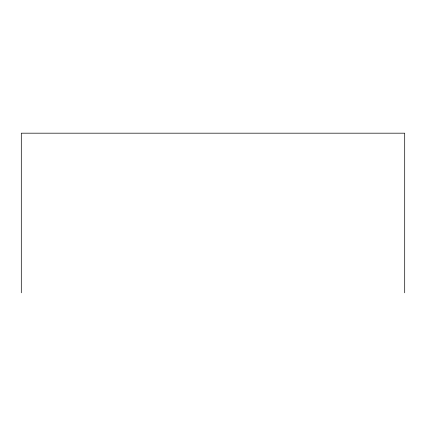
<?xml version="1.0" encoding="UTF-8"?>
<svg xmlns="http://www.w3.org/2000/svg" width="426" height="426" viewBox="0 0 426 426"><rect width="100%" height="100%" fill="white"/><g stroke="black" fill="none" stroke-linecap="round" stroke-linejoin="round"><path stroke-width="0.64" d="M404.7 292.816L404.7 133.184L21.3 133.184L21.3 292.816"/></g></svg>
